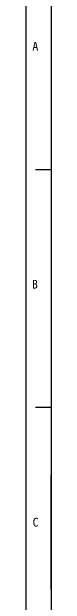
# Model space of a CAD drawing. Header units: inches. Extents: x 3998 to 4235, y -1783 to -1623.
# Drawn here: x 3998.2 to 4001, y -1723.6 to -1658.3 of the extents above; entities that cross this region are included whole.
import ezdxf

# ---------------------------------------------------------------- set-up
doc = ezdxf.new("R2010")
doc.units = ezdxf.units.IN
doc.header["$LTSCALE"] = 0.2
doc.header["$MEASUREMENT"] = 0
doc.layers.add('标 注', color=3, linetype='Continuous')
doc.styles.add('宋体', font='SimSun.ttf')

msp = doc.modelspace()

# ---------------------------------------------------------------- linework, layer by layer
at = {"color": 7, "linetype": 'Continuous'}
msp.add_line((3998.224, -1623.252), (3998.224, -1783.43), dxfattribs=at)
at = {"linetype": 'Continuous'}
for p, q in [((4000.986, -1652.063), (4000.986, -1783.28)), ((4000.986, -1675.694), (3999.26, -1675.694)), ((4000.986, -1701.937), (3999.26, -1701.937))]:
    msp.add_line(p, q, dxfattribs=at)
at = {"layer": '标 注', "color": 0}
msp.add_line((4000.986, -1722.012), (4000.986, -1709.347), dxfattribs=at)

# ---------------------------------------------------------------- texts
at = {"color": 4, "linetype": 'Continuous', "style": '宋体'}
for s, p in [('A', (3998.925, -1662.558)), ('B', (3998.891, -1688.81)), ('C', (3998.956, -1715.058))]:
    msp.add_text(s, height=0.967, dxfattribs=at).set_placement(p)

doc.saveas('drawing.dxf')
